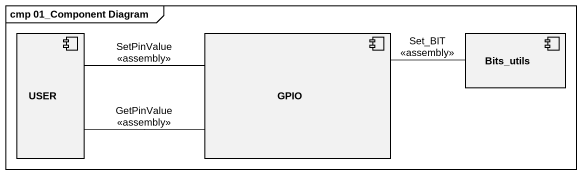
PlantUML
@startuml
mainframe cmp 01_Component Diagram
component USER
component GPIO
component Bits_utils
USER -right- GPIO : SetPinValue\n<<assembly>>
USER -right- GPIO : GetPinValue\n<<assembly>>
GPIO -right- Bits_utils : Set_BIT\n<<assembly>>
@enduml
